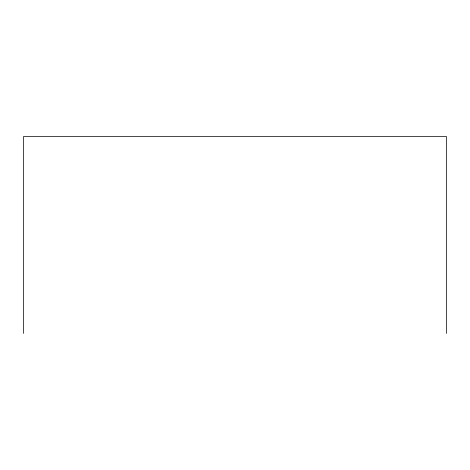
<?xml version="1.0" encoding="UTF-8"?>
<svg xmlns="http://www.w3.org/2000/svg" width="470" height="470" viewBox="0 0 470 470"><rect width="100%" height="100%" fill="white"/><g stroke="black" fill="none" stroke-linecap="round" stroke-linejoin="round"><path stroke-width="0.7" d="M446.5 333.441L446.5 136.559L23.5 136.559L23.5 333.441"/></g></svg>
